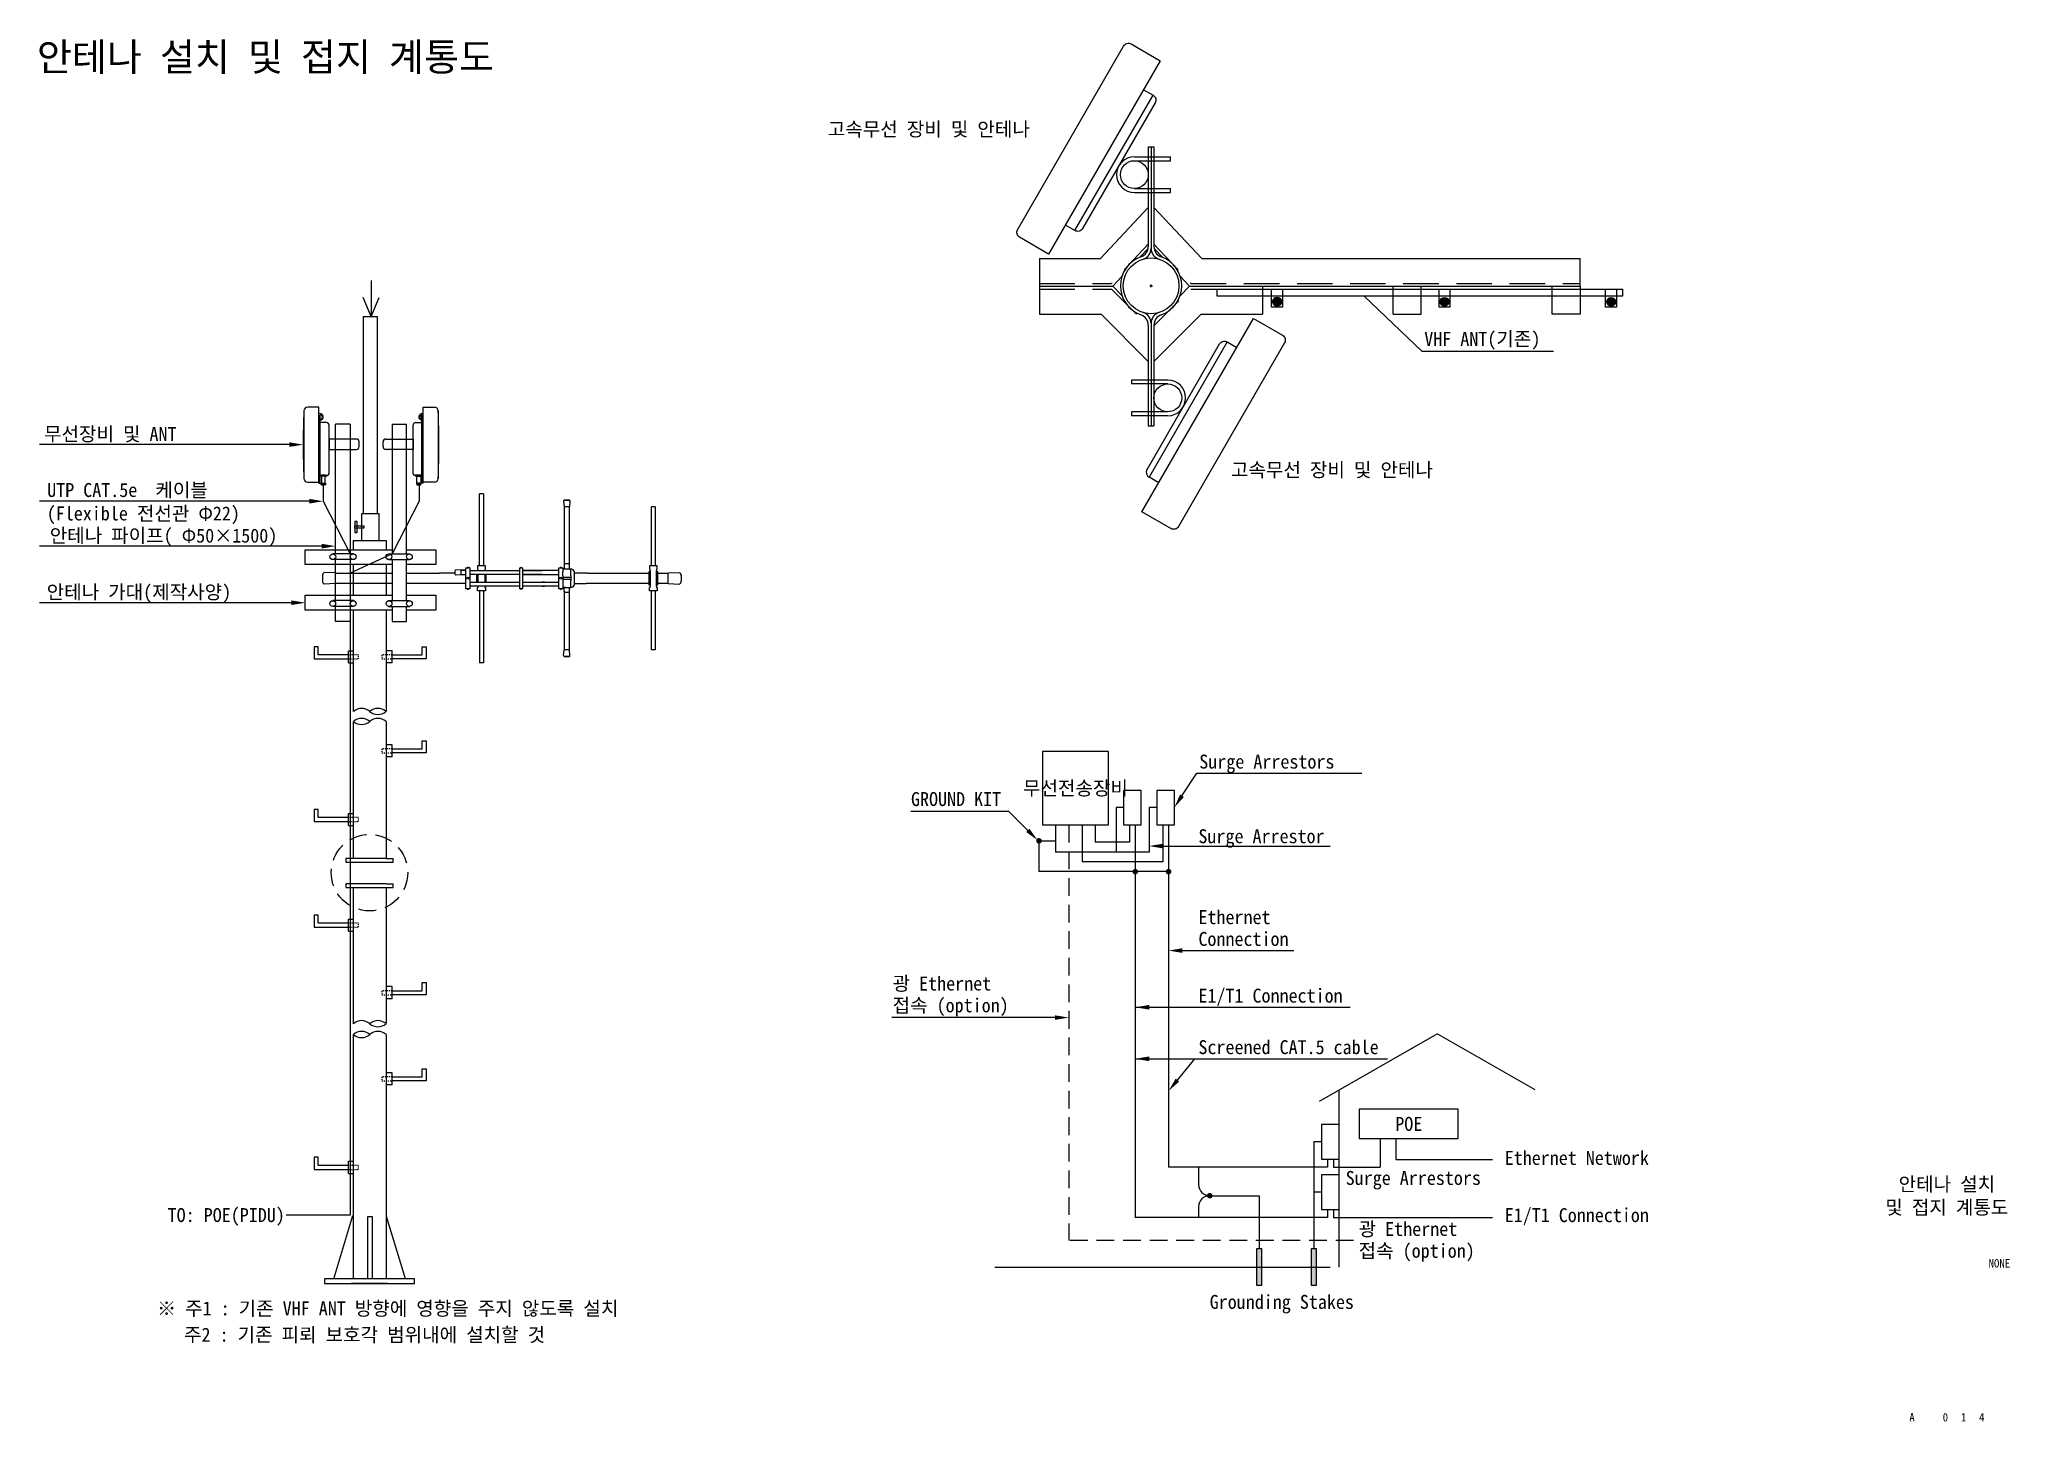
# Model space of a CAD drawing. Header units: millimetres. Extents: x 48 to 401, y 14 to 261.
import ezdxf
from ezdxf.enums import TextEntityAlignment as Align

# ---------------------------------------------------------------- set-up
doc = ezdxf.new("R2010")
doc.units = ezdxf.units.MM
doc.linetypes.add('HIDDEN', pattern=[9.525, 6.35, -3.175])
for name, color, linetype in [('cable', 1, 'Continuous'), ('dim', 7, 'Continuous'), ('LINE', 7, 'Continuous'), ('machine', 5, 'Continuous'), ('txt', 7, 'Continuous')]:
    doc.layers.add(name, color=color, linetype=linetype)
doc.styles.get("Standard").update_dxf_attribs({"font": ''})
doc.styles.add('style', font='')
doc.styles.add('style1', font='')
doc.styles.get('Standard').set_extended_font_data('GulimChe')
doc.styles.get('style').set_extended_font_data('GulimChe')
doc.styles.get('style1').set_extended_font_data('GulimChe')

msp = doc.modelspace()

# ---------------------------------------------------------------- hatches: boundary and pattern name
at = {"ltscale": 0.5}
for points in [[(270.52, 214.19, 1), (268.96, 214.19, 1)], [(300.54, 214.18, 1), (298.98, 214.18, 1)], [(330.4, 214.17, 1), (328.84, 214.17, 1)]]:
    msp.add_hatch(color=5, dxfattribs=at).paths.add_polyline_path(points)

# ---------------------------------------------------------------- linework, layer by layer
for p, q in [((246.66, 241.95), (246.66, 224.1)), ((247.16, 241.95), (247.16, 223.74)), ((247.66, 241.95), (247.66, 224.1)), ((244.16, 240.15), (250.66, 240.15)), ((244.16, 239.45), (250.66, 239.45)), ((250.66, 239.45), (250.66, 240.15)), ((244.16, 234.45), (250.66, 234.45)), ((244.16, 233.75), (250.66, 233.75)), ((250.66, 233.75), (250.66, 234.45)), ((295.69, 205.32), (285.38, 215.15)), ((290.56, 211.95), (295.56, 211.95)), ((246.66, 209.96), (246.66, 191.95)), ((247.16, 210.32), (247.16, 191.95)), ((247.66, 209.96), (247.66, 191.95)), ((250.16, 200.15), (243.66, 200.15)), ((243.66, 200.15), (243.66, 199.45)), ((250.16, 199.45), (243.66, 199.45)), ((250.16, 194.45), (243.66, 194.45)), ((243.66, 194.45), (243.66, 193.75)), ((250.16, 193.75), (243.66, 193.75)), ((246.66, 191.95), (247.66, 191.95))]:
    msp.add_line(p, q, dxfattribs=at)
for p, q in [((246.66, 241.95), (247.66, 241.95)), ((246.66, 231.07), (238.11, 221.95)), ((247.66, 231.08), (256.23, 221.95)), ((246.62, 223.73), (245.14, 222.15)), ((247.69, 223.73), (249.18, 222.15)), ((227.16, 221.95), (238.11, 221.95)), ((227.16, 221.95), (227.16, 211.95)), ((256.23, 221.95), (324.06, 221.95)), ((324.06, 216.95), (324.06, 221.95)), ((107.33, 217.97), (107.33, 211.56)), ((227.16, 216.95), (240.28, 216.95)), ((241.92, 218.7), (240.28, 216.95)), ((240.28, 216.95), (241.94, 215.28)), ((246.91, 217.03), (247.41, 217.03)), ((247.16, 216.78), (247.16, 217.28)), ((252.36, 215.25), (254.06, 216.95)), ((252.39, 218.73), (254.06, 216.95)), ((254.06, 216.95), (324.06, 216.95)), ((267.16, 216.95), (267.16, 211.95)), ((290.56, 211.95), (290.56, 216.95)), ((295.56, 211.95), (295.56, 216.95)), ((319.06, 211.95), (319.06, 216.95)), ((324.06, 216.95), (324.06, 211.95)), ((107.33, 211.56), (105.89, 214.93)), ((107.33, 211.56), (108.77, 214.93)), ((227.16, 211.95), (238.2, 211.95)), ((238.2, 211.95), (246.66, 203.47)), ((247.66, 203.49), (256.13, 211.95)), ((256.13, 211.95), (267.16, 211.95)), ((324.06, 211.95), (319.06, 211.95)), ((105.89, 211.56), (108.49, 211.56)), ((295.69, 205.32), (319.31, 205.32)), ((103.57, 192.26), (100.97, 192.26)), ((111.08, 192.26), (113.68, 192.26)), ((104.22, 169.02), (100.47, 169.02)), ((104.22, 167.96), (100.47, 167.96)), ((110.43, 169.02), (114.19, 169.02)), ((110.43, 167.96), (114.19, 167.96)), ((104.21, 160.63), (100.46, 160.63)), ((104.21, 159.57), (100.46, 159.57)), ((110.45, 160.63), (114.2, 160.63)), ((110.45, 159.57), (114.2, 159.57)), ((103.57, 156.87), (100.97, 156.87)), ((111.08, 156.87), (113.68, 156.87))]:
    msp.add_line(p, q)
at = {"linetype": 'HIDDEN'}
for p, q in [((246.66, 224.5), (240.06, 217.45)), ((247.66, 224.5), (254.28, 217.45)), ((227.16, 217.45), (240.06, 217.45)), ((227.16, 216.45), (240.07, 216.45)), ((240.07, 216.45), (246.66, 209.85)), ((247.66, 209.85), (254.27, 216.45)), ((254.27, 216.45), (267.16, 216.45)), ((254.28, 217.45), (324.06, 217.45)), ((247.16, 209.35), (247.16, 209.35))]:
    msp.add_line(p, q, dxfattribs=at)
at = {"color": 5}
for p, q in [((95.3, 194.63), (95.3, 182.51)), ((97.99, 195.3), (95.97, 195.3)), ((97.99, 181.65), (97.99, 195.3)), ((116.66, 181.65), (116.66, 195.3)), ((116.66, 195.3), (118.68, 195.3)), ((119.36, 194.63), (119.36, 182.51)), ((98.22, 194.08), (97.99, 194.08)), ((98.22, 181.65), (98.22, 193.86)), ((99.34, 192.54), (98.22, 192.54)), ((99.79, 183.34), (99.79, 192.09)), ((114.87, 183.34), (114.87, 192.09)), ((115.32, 192.54), (116.44, 192.54)), ((116.44, 194.08), (116.66, 194.08)), ((116.44, 181.65), (116.44, 193.86)), ((104.69, 189.57), (99.79, 189.57)), ((99.79, 189.57), (99.79, 187.72)), ((99.79, 187.72), (104.69, 187.72)), ((105.19, 188.22), (105.19, 189.07)), ((109.47, 188.22), (109.47, 189.07)), ((109.97, 189.57), (114.87, 189.57)), ((114.87, 187.72), (109.97, 187.72)), ((114.87, 189.57), (114.87, 187.72)), ((95.97, 181.84), (97.99, 181.84)), ((97.99, 181.65), (98.22, 181.65)), ((98.22, 183.12), (99.56, 183.12)), ((116.44, 183.12), (115.09, 183.12)), ((116.66, 181.65), (116.44, 181.65)), ((118.68, 181.84), (116.66, 181.84))]:
    msp.add_line(p, q, dxfattribs=at)
at = {"color": 1}
for p, q in [((98.73, 181.38), (98.73, 178.43)), ((115.92, 181.38), (115.92, 178.43)), ((98.73, 178.43), (103.57, 169.02)), ((115.92, 178.43), (111.08, 169.02)), ((103.57, 169.02), (103.57, 50.49)), ((111.08, 169.02), (103.57, 165.55)), ((103.57, 50.49), (92.1, 50.49))]:
    msp.add_line(p, q, dxfattribs=at)
at = {"color": 5, "ltscale": 0.5}
msp.add_line((248.53, 181.72), (246.79, 182.72), dxfattribs=at)
for points in [[(223.59, 225.73, -0.414214), (223.23, 227.09), (242.23, 260, -0.414214), (243.59, 260.37), (248.79, 257.37), (228.79, 222.73)], [(270.72, 208.17, -0.414214), (271.09, 206.8), (252.09, 173.89, -0.414214), (250.72, 173.53), (245.53, 176.53), (265.53, 211.17)]]:
    msp.add_lwpolyline(points, format="xyb", close=True, dxfattribs=at)
for points in [[(245.79, 252.17), (247.52, 251.17, -0.414214), (247.89, 249.81), (234.89, 227.29, -0.414214), (233.52, 226.92), (247.52, 251.17)], [(246.43, 184.09), (259.43, 206.61, -0.414214), (260.79, 206.97), (246.79, 182.72)]]:
    msp.add_lwpolyline(points, format="xyb", dxfattribs=at)
for points in [[(233.52, 226.92), (231.79, 227.92)], [(260.79, 206.97), (262.53, 205.97)]]:
    msp.add_lwpolyline(points, dxfattribs=at)
at = {"ltscale": 0.5}
for points in [[(259, 216.45), (331.69, 216.45), (331.69, 215.15), (259, 215.15)], [(268.76, 216.45), (270.71, 216.45), (270.71, 213.22), (268.76, 213.22)], [(298.78, 216.44), (300.72, 216.44), (300.72, 213.2), (298.78, 213.2)], [(328.64, 216.43), (330.58, 216.43), (330.58, 213.19), (328.64, 213.19)]]:
    msp.add_lwpolyline(points, close=True, dxfattribs=at)
at = {"color": 5}
for points in [[(99.39, 182.93), (98.22, 182.93), (98.22, 183.12), (99.39, 183.12)], [(99.15, 181.57), (98.39, 181.57), (98.39, 181.67), (99.15, 181.67)], [(99.15, 181.38), (98.39, 181.38), (98.39, 181.47), (99.15, 181.47)], [(115.27, 182.93), (116.44, 182.93), (116.44, 183.12), (115.27, 183.12)], [(115.51, 181.57), (116.27, 181.57), (116.27, 181.67), (115.51, 181.67)], [(115.51, 181.38), (116.27, 181.38), (116.27, 181.47), (115.51, 181.47)]]:
    msp.add_lwpolyline(points, close=True, dxfattribs=at)
for points in [[(99.11, 183.12), (98.43, 183.12)], [(98.43, 182.93), (98.43, 181.67)], [(98.43, 181.57), (98.43, 181.47)], [(98.43, 181.38), (99.11, 181.38)], [(99.11, 181.67), (99.11, 182.93)], [(99.11, 181.47), (99.11, 181.57)], [(115.54, 183.12), (116.23, 183.12)], [(115.54, 181.67), (115.54, 182.93)], [(115.54, 181.47), (115.54, 181.57)], [(116.23, 181.38), (115.54, 181.38)], [(116.23, 182.93), (116.23, 181.67)], [(116.23, 181.57), (116.23, 181.47)]]:
    msp.add_lwpolyline(points, dxfattribs=at)
for points in [[(111.08, 167.08), (95.53, 167.08), (95.53, 169.74), (111.08, 169.74)], [(113.68, 169.74), (118.91, 169.74), (118.91, 167.08), (113.68, 167.08)], [(111.08, 158.91), (95.53, 158.91), (95.53, 161.57), (111.08, 161.57)], [(113.68, 161.57), (118.91, 161.57), (118.91, 158.91), (113.68, 158.91)]]:
    msp.add_lwpolyline(points)
at = {"ltscale": 0.5}
for centre, radius in [((244.16, 236.95), 2.5), ((244.16, 236.95), 2.5), ((269.74, 214.19), 0.784), ((299.76, 214.18), 0.784), ((329.62, 214.17), 0.784), ((250.16, 196.95), 2.5)]:
    msp.add_circle(centre, radius, dxfattribs=at)
for centre, radius in [((247.16, 217.03), 5), ((100.47, 168.48), 0.518), ((104.12, 168.49), 0.518), ((110.53, 168.49), 0.518), ((114.19, 168.48), 0.518), ((100.46, 160.09), 0.518), ((104.11, 160.09), 0.518), ((110.55, 160.09), 0.518), ((114.2, 160.09), 0.518)]:
    msp.add_circle(centre, radius)
for centre, start, end in [((244.16, 236.95), 90, 270), ((244.16, 236.95), 90, 270), ((250.16, 196.95), 270, 90)]:
    msp.add_arc(centre, 3.2, start, end, dxfattribs=at)
for centre, radius, start, end in [((244.66, 224.1), 2, 289.4712, 0), ((245.16, 223.74), 2, 286.6015, 0), ((249.16, 223.74), 2, 180, 253.3985), ((249.66, 224.1), 2, 180, 250.5288), ((247.16, 217.03), 5.5, 109.4712, 250.5288), ((247.16, 217.03), 5.5, 289.4712, 70.5288), ((245.16, 210.32), 2, 0, 73.3985), ((249.16, 210.32), 2, 106.6015, 180), ((244.66, 209.96), 2, 0, 70.5288), ((249.66, 209.96), 2, 109.4712, 180)]:
    msp.add_arc(centre, radius, start, end)
at = {"color": 5}
for centre, radius, start, end in [((231.52, 188.57), 136.36, 177.4539, 182.5461), ((95.97, 194.63), 0.673, 90, 180), ((118.68, 194.63), 0.673, 0, 90), ((-16.87, 188.57), 136.36, 357.4539, 2.5461), ((98.24, 193.54), 0.54, 266.9065, 93.0935), ((98.22, 193.5), 0.369, 270, 90), ((99.34, 192.09), 0.449, 0, 90), ((115.32, 192.09), 0.449, 90, 180), ((116.41, 193.54), 0.54, 86.9065, 273.0935), ((116.44, 193.5), 0.369, 90, 270), ((104.69, 189.07), 0.5, 0, 90), ((104.69, 188.22), 0.5, 270, 0), ((109.97, 189.07), 0.5, 90, 180), ((109.97, 188.22), 0.5, 180, 270), ((95.97, 182.51), 0.673, 180, 270), ((99.56, 183.34), 0.224, 270, 0), ((115.09, 183.34), 0.224, 180, 270), ((118.68, 182.51), 0.673, 270, 0)]:
    msp.add_arc(centre, radius, start, end, dxfattribs=at)
at = {"color": 5, "ltscale": 0.5}
msp.add_arc((247.29, 183.59), 1, 150, 240, dxfattribs=at)
at = {"layer": 'cable'}
for p, q in [((230.04, 120.42), (230.04, 115.56)), ((234.78, 120.42), (234.78, 113.81)), ((237.16, 120.42), (237.16, 117.32)), ((242.24, 123.52), (240.88, 123.52)), ((240.88, 123.52), (240.88, 115.56)), ((243.28, 120.42), (243.28, 117.32)), ((244.33, 120.42), (244.33, 50.09)), ((248.2, 123.52), (246.79, 123.52)), ((246.79, 123.52), (246.79, 115.56)), ((249.24, 120.42), (249.24, 113.81)), ((250.29, 120.42), (250.29, 59.11)), ((227.06, 117.57), (230.04, 117.57)), ((227.06, 117.57), (227.06, 112.05)), ((243.28, 117.32), (237.16, 117.32)), ((246.79, 115.56), (230.04, 115.56)), ((249.24, 113.81), (234.78, 113.81)), ((250.29, 112.05), (227.06, 112.05)), ((276.33, 63.61), (276.33, 44.51)), ((277.74, 63.61), (276.33, 63.61)), ((288.2, 64.22), (288.2, 59.11)), ((291.01, 64.22), (291.01, 60.48)), ((278.79, 60.51), (278.79, 59.11)), ((279.84, 60.51), (279.84, 59.11)), ((291.01, 60.48), (308.34, 60.48)), ((278.79, 59.11), (250.29, 59.11)), ((255.68, 59.11), (255.68, 55.98)), ((279.84, 59.11), (288.2, 59.11)), ((257.68, 53.98), (266.56, 53.98)), ((266.56, 53.98), (266.56, 44.51)), ((277.74, 54.6), (276.33, 54.6)), ((278.79, 50.09), (244.33, 50.09)), ((255.68, 51.98), (255.68, 50.09)), ((278.79, 51.5), (278.79, 50.09)), ((279.84, 51.5), (279.84, 50.09)), ((279.84, 50.09), (308.34, 50.09))]:
    msp.add_line(p, q, dxfattribs=at)
at = {"layer": 'cable', "linetype": 'HIDDEN', "ltscale": 0.5}
for p in [(232.41, 120.42), (283.43, 45.97)]:
    msp.add_line(p, (232.41, 45.97), dxfattribs=at)
at = {"layer": 'cable', "const_width": 0.5}
for points in [[(244.08, 112.05, 1), (244.58, 112.05, 1)], [(250.04, 112.05, 1), (250.54, 112.05, 1)], [(257.43, 53.98, 1), (257.93, 53.98, 1)]]:
    msp.add_lwpolyline(points, format="xyb", close=True, dxfattribs=at)
at = {"layer": 'cable'}
for centre, start, end in [((257.68, 55.98), 180, 270), ((257.68, 51.98), 90, 180)]:
    msp.add_arc(centre, 2, start, end, dxfattribs=at)
at = {"layer": 'dim', "ltscale": 0.5}
for p, q in [((92.66, 188.57), (47.87, 188.57)), ((96.23, 178.43), (47.87, 178.43)), ((98.47, 170.38), (47.87, 170.38)), ((93.03, 160.24), (47.87, 160.24)), ((252.7, 125.66), (255.34, 129.7)), ((255.34, 129.7), (284.95, 129.7)), ((221.68, 122.84), (204.12, 122.84)), ((225.07, 119.45), (221.68, 122.84)), ((249.29, 116.64), (279.24, 116.64)), ((252.79, 97.91), (272.77, 97.91)), ((229.91, 85.9), (200.67, 85.9)), ((244.33, 87.75), (282.83, 87.75)), ((244.33, 78.51), (289.52, 78.51)), ((251.88, 74.69), (255.02, 78.51))]:
    msp.add_line(p, q, dxfattribs=at)
for points in [[(92.66, 188.99), (92.66, 188.16), (95.16, 188.57)], [(96.23, 178.85), (96.23, 178.01), (98.73, 178.43)], [(98.47, 170.79), (98.47, 169.96), (100.97, 170.38)], [(93.03, 160.66), (93.03, 159.83), (95.53, 160.24)], [(253.05, 125.43), (252.36, 125.88), (251.34, 123.56)], [(225.36, 119.74), (224.77, 119.15), (226.83, 117.67)], [(249.29, 116.22), (249.29, 117.05), (246.79, 116.64)], [(252.79, 97.49), (252.79, 98.32), (250.29, 97.91)], [(229.91, 86.31), (229.91, 85.48), (232.41, 85.9)], [(246.83, 87.33), (246.83, 88.16), (244.33, 87.75)], [(246.83, 78.09), (246.83, 78.93), (244.33, 78.51)], [(252.2, 74.43), (251.56, 74.95), (250.29, 72.76)]]:
    msp.add_solid(points, dxfattribs=at)
at = {"layer": 'LINE', "linetype": 'Continuous'}
for p, q in [((105.89, 211.56), (105.89, 176.17)), ((108.49, 176.17), (108.49, 211.56)), ((100.97, 169.02), (100.97, 192.26)), ((103.57, 192.26), (103.57, 169.02)), ((111.08, 192.26), (111.08, 169.02)), ((113.68, 169.02), (113.68, 192.26)), ((104.44, 174.82), (104.44, 174.02)), ((104.84, 174.82), (104.44, 174.82)), ((104.44, 174.02), (106.04, 174.02)), ((104.44, 173.62), (104.44, 174.02)), ((104.84, 173.62), (104.44, 173.62)), ((104.44, 173.62), (104.44, 172.82)), ((104.84, 172.82), (104.84, 174.82)), ((106.04, 173.62), (104.84, 173.62)), ((105.6, 176.17), (105.6, 171.42)), ((108.8, 176.17), (105.6, 176.17)), ((106.04, 174.02), (106.04, 173.62)), ((108.8, 171.42), (108.8, 176.17)), ((104.14, 171.42), (110.04, 171.42)), ((104.14, 171.37), (104.14, 169.74)), ((104.44, 172.82), (104.84, 172.82)), ((110.04, 171.37), (110.04, 169.74)), ((100.97, 160.63), (100.97, 167.96)), ((103.57, 167.96), (103.57, 160.63)), ((104.14, 167.08), (104.14, 161.57)), ((110.04, 167.08), (110.04, 161.57)), ((111.08, 167.96), (111.08, 160.63)), ((113.68, 160.63), (113.68, 167.96)), ((100.97, 156.87), (100.97, 159.57)), ((103.57, 159.57), (103.57, 156.87)), ((111.08, 159.57), (111.08, 156.87)), ((113.68, 156.87), (113.68, 159.57)), ((104.14, 158.91), (104.14, 140.72)), ((110.04, 158.91), (110.04, 140.77)), ((97.86, 152.36), (97.14, 152.36)), ((97.14, 152.36), (97.14, 150.2)), ((97.86, 150.92), (97.86, 152.36)), ((116.48, 150.92), (116.48, 152.36)), ((116.48, 152.36), (117.2, 152.36)), ((117.2, 152.36), (117.2, 150.2)), ((97.14, 150.2), (103.26, 150.2)), ((103.26, 150.92), (97.86, 150.92)), ((103.26, 149.48), (103.26, 151.64)), ((103.26, 151.64), (103.98, 151.64)), ((103.26, 150.2), (103.44, 150.2)), ((103.26, 149.48), (103.98, 149.48)), ((103.62, 150.92), (103.44, 150.92)), ((103.62, 150.2), (103.8, 150.2)), ((103.98, 150.92), (103.8, 150.92)), ((103.98, 151.64), (104.07, 151.64)), ((103.98, 150.2), (104.16, 150.2)), ((103.98, 149.48), (104.07, 149.48)), ((104.34, 150.92), (104.16, 150.92)), ((104.34, 150.2), (104.52, 150.2)), ((104.7, 150.92), (104.52, 150.92)), ((104.7, 150.2), (104.88, 150.2)), ((105.06, 150.92), (104.88, 150.92)), ((105.06, 150.56), (105.06, 150.74)), ((105.06, 150.2), (105.06, 150.38)), ((109.28, 150.92), (109.28, 150.74)), ((109.28, 150.56), (109.28, 150.38)), ((109.28, 150.2), (109.46, 150.2)), ((109.64, 150.92), (109.46, 150.92)), ((109.64, 150.2), (109.82, 150.2)), ((110, 150.92), (109.82, 150.92)), ((110, 150.2), (110.18, 150.2)), ((110.27, 151.64), (110.09, 151.64)), ((110.36, 150.92), (110.18, 150.92)), ((110.27, 149.48), (110.18, 149.48)), ((110.36, 151.64), (110.27, 151.64)), ((110.36, 149.48), (110.27, 149.48)), ((111.08, 151.64), (110.36, 151.64)), ((110.36, 150.2), (110.54, 150.2)), ((111.08, 149.48), (110.36, 149.48)), ((110.72, 150.92), (110.54, 150.92)), ((110.72, 150.2), (110.9, 150.2)), ((111.08, 150.92), (110.9, 150.92)), ((111.08, 149.48), (111.08, 151.64)), ((111.08, 150.92), (116.48, 150.92)), ((117.2, 150.2), (111.08, 150.2)), ((104.14, 138.97), (104.14, 114.42)), ((110.04, 138.97), (110.04, 114.42)), ((110.27, 134.79), (110.09, 134.79)), ((110.36, 134.79), (110.27, 134.79)), ((111.08, 134.79), (110.36, 134.79)), ((111.08, 132.63), (111.08, 134.79)), ((116.48, 135.51), (117.2, 135.51)), ((116.48, 134.07), (116.48, 135.51)), ((117.2, 135.51), (117.2, 133.35)), ((109.28, 134.07), (109.28, 133.89)), ((109.28, 133.71), (109.28, 133.53)), ((109.28, 133.35), (109.46, 133.35)), ((109.64, 134.07), (109.46, 134.07)), ((109.64, 133.35), (109.82, 133.35)), ((110, 134.07), (109.82, 134.07)), ((110, 133.35), (110.18, 133.35)), ((110.36, 134.07), (110.18, 134.07)), ((110.27, 132.63), (110.18, 132.63)), ((110.36, 132.63), (110.27, 132.63)), ((110.36, 133.35), (110.54, 133.35)), ((111.08, 132.63), (110.36, 132.63)), ((110.72, 134.07), (110.54, 134.07)), ((110.72, 133.35), (110.9, 133.35)), ((111.08, 134.07), (110.9, 134.07)), ((111.08, 134.07), (116.48, 134.07)), ((117.2, 133.35), (111.08, 133.35)), ((97.14, 123.21), (97.14, 121.05)), ((97.86, 123.21), (97.14, 123.21)), ((97.14, 121.05), (103.26, 121.05)), ((97.86, 121.77), (97.86, 123.21)), ((103.26, 121.77), (97.86, 121.77)), ((103.26, 122.49), (103.98, 122.49)), ((103.26, 120.33), (103.26, 122.49)), ((103.26, 121.05), (103.44, 121.05)), ((103.26, 120.33), (103.98, 120.33)), ((103.62, 121.77), (103.44, 121.77)), ((103.62, 121.05), (103.8, 121.05)), ((103.98, 121.77), (103.8, 121.77)), ((103.98, 122.49), (104.07, 122.49)), ((103.98, 121.05), (104.16, 121.05)), ((103.98, 120.33), (104.07, 120.33)), ((104.34, 121.77), (104.16, 121.77)), ((104.34, 121.05), (104.52, 121.05)), ((104.7, 121.77), (104.52, 121.77)), ((104.7, 121.05), (104.88, 121.05)), ((105.06, 121.77), (104.88, 121.77)), ((105.06, 121.41), (105.06, 121.59)), ((105.06, 121.05), (105.06, 121.23)), ((102.79, 114.42), (102.79, 113.77)), ((110.04, 114.42), (102.79, 114.42)), ((102.79, 113.77), (111.29, 113.77)), ((110.04, 114.42), (111.29, 114.42)), ((111.29, 113.77), (111.29, 114.42)), ((110.04, 109.87), (102.79, 109.87)), ((102.79, 109.87), (102.79, 109.22)), ((110.04, 109.87), (111.29, 109.87)), ((111.29, 109.22), (111.29, 109.87)), ((102.79, 109.22), (111.29, 109.22)), ((104.14, 109.22), (104.14, 84.77)), ((110.04, 109.22), (110.04, 84.82)), ((97.14, 104.26), (97.14, 102.1)), ((97.86, 104.26), (97.14, 104.26)), ((97.86, 102.82), (97.86, 104.26)), ((103.26, 102.82), (97.86, 102.82)), ((103.26, 103.54), (103.98, 103.54)), ((103.26, 101.38), (103.26, 103.54)), ((103.62, 102.82), (103.44, 102.82)), ((103.98, 102.82), (103.8, 102.82)), ((103.98, 103.54), (104.07, 103.54)), ((104.34, 102.82), (104.16, 102.82)), ((104.7, 102.82), (104.52, 102.82)), ((105.06, 102.82), (104.88, 102.82)), ((105.06, 102.46), (105.06, 102.64)), ((97.14, 102.1), (103.26, 102.1)), ((103.26, 102.1), (103.44, 102.1)), ((103.26, 101.38), (103.98, 101.38)), ((103.62, 102.1), (103.8, 102.1)), ((103.98, 102.1), (104.16, 102.1)), ((103.98, 101.38), (104.07, 101.38)), ((104.34, 102.1), (104.52, 102.1)), ((104.7, 102.1), (104.88, 102.1)), ((105.06, 102.1), (105.06, 102.28)), ((116.48, 92.16), (117.2, 92.16)), ((116.48, 90.72), (116.48, 92.16)), ((117.2, 92.16), (117.2, 90)), ((109.28, 90.72), (109.28, 90.54)), ((109.28, 90.36), (109.28, 90.18)), ((109.28, 90), (109.46, 90)), ((109.64, 90.72), (109.46, 90.72)), ((109.64, 90), (109.82, 90)), ((110, 90.72), (109.82, 90.72)), ((110, 90), (110.18, 90)), ((110.27, 91.44), (110.09, 91.44)), ((110.36, 90.72), (110.18, 90.72)), ((110.27, 89.28), (110.18, 89.28)), ((110.36, 91.44), (110.27, 91.44)), ((110.36, 89.28), (110.27, 89.28)), ((111.08, 91.44), (110.36, 91.44)), ((110.36, 90), (110.54, 90)), ((111.08, 89.28), (110.36, 89.28)), ((110.72, 90.72), (110.54, 90.72)), ((110.72, 90), (110.9, 90)), ((111.08, 90.72), (110.9, 90.72)), ((111.08, 89.28), (111.08, 91.44)), ((111.08, 90.72), (116.48, 90.72)), ((117.2, 90), (111.08, 90)), ((104.14, 82.87), (104.14, 39.17)), ((110.04, 82.87), (110.04, 39.07)), ((109.28, 75.27), (109.28, 75.09)), ((109.28, 74.91), (109.28, 74.73)), ((109.28, 74.55), (109.46, 74.55)), ((109.64, 75.27), (109.46, 75.27)), ((109.64, 74.55), (109.82, 74.55)), ((110, 75.27), (109.82, 75.27)), ((110, 74.55), (110.18, 74.55)), ((110.27, 75.99), (110.09, 75.99)), ((110.36, 75.27), (110.18, 75.27)), ((110.36, 75.99), (110.27, 75.99)), ((111.08, 75.99), (110.36, 75.99)), ((110.36, 74.55), (110.54, 74.55)), ((110.72, 75.27), (110.54, 75.27)), ((110.72, 74.55), (110.9, 74.55)), ((111.08, 75.27), (110.9, 75.27)), ((111.08, 73.83), (111.08, 75.99)), ((111.08, 75.27), (116.48, 75.27)), ((117.2, 74.55), (111.08, 74.55)), ((116.48, 75.27), (116.48, 76.71)), ((116.48, 76.71), (117.2, 76.71)), ((117.2, 76.71), (117.2, 74.55)), ((110.27, 73.83), (110.18, 73.83)), ((110.36, 73.83), (110.27, 73.83)), ((111.08, 73.83), (110.36, 73.83)), ((97.86, 60.86), (97.14, 60.86)), ((97.14, 60.86), (97.14, 58.7)), ((97.86, 59.42), (97.86, 60.86)), ((103.26, 57.98), (103.26, 60.14)), ((103.26, 60.14), (103.98, 60.14)), ((103.98, 60.14), (104.07, 60.14)), ((97.14, 58.7), (103.26, 58.7)), ((103.26, 59.42), (97.86, 59.42)), ((103.26, 58.7), (103.44, 58.7)), ((103.26, 57.98), (103.98, 57.98)), ((103.62, 59.42), (103.44, 59.42)), ((103.62, 58.7), (103.8, 58.7)), ((103.98, 59.42), (103.8, 59.42)), ((103.98, 58.7), (104.16, 58.7)), ((103.98, 57.98), (104.07, 57.98)), ((104.34, 59.42), (104.16, 59.42)), ((104.34, 58.7), (104.52, 58.7)), ((104.7, 59.42), (104.52, 59.42)), ((104.7, 58.7), (104.88, 58.7)), ((105.06, 59.42), (104.88, 59.42)), ((105.06, 59.06), (105.06, 59.24)), ((105.06, 58.7), (105.06, 58.88)), ((100.64, 39.07), (104.08, 50.44)), ((106.74, 50.27), (107.54, 50.27)), ((106.74, 48.27), (106.74, 50.27)), ((107.54, 50.27), (107.54, 48.27)), ((113.49, 39.07), (110.09, 50.27)), ((106.74, 39.47), (106.74, 48.27)), ((107.54, 48.27), (107.54, 39.07)), ((98.99, 39.07), (98.99, 38.27)), ((115.14, 39.07), (98.99, 39.07)), ((106.74, 39.07), (106.74, 39.47)), ((107.54, 39.07), (106.74, 39.07)), ((115.14, 38.27), (115.14, 39.07)), ((98.99, 38.27), (115.14, 38.27)), ((105.14, 38.27), (103.84, 38.27)), ((110.29, 38.27), (105.14, 38.27))]:
    msp.add_line(p, q, dxfattribs=at)
at = {"layer": 'LINE', "color": 7, "linetype": 'Continuous'}
for p, q in [((127.48, 179.78), (126.78, 179.78)), ((126.78, 166.83), (126.78, 179.78)), ((127.48, 179.78), (127.48, 166.83)), ((141.84, 178.47), (141.92, 177.45)), ((142.9, 177.45), (141.92, 177.45)), ((141.94, 178.61), (142.87, 178.61)), ((142.87, 178.61), (141.94, 178.61)), ((141.94, 177.45), (141.94, 166.83)), ((142.87, 166.83), (142.87, 177.45)), ((142.98, 178.47), (142.9, 177.45)), ((158.27, 177.45), (157.57, 177.45)), ((157.57, 166.84), (157.57, 177.45)), ((158.27, 177.45), (158.27, 166.84)), ((123.4, 166.1), (122.5, 166.13)), ((123.4, 166.07), (123.4, 166.1)), ((123.4, 166.07), (123.4, 165.37)), ((123.4, 166.07), (124.33, 166.07)), ((124.33, 166.07), (123.4, 166.07)), ((124.33, 165.32), (124.33, 166.48)), ((124.33, 166.48), (124.8, 166.48)), ((125.03, 166.48), (124.8, 166.48)), ((125.03, 166.48), (125.03, 162.75)), ((125.03, 166.02), (134.01, 166.02)), ((127.83, 166.83), (126.43, 166.83)), ((126.43, 166.83), (126.43, 166.25)), ((126.43, 166.25), (126.55, 166.25)), ((126.55, 166.02), (126.55, 166.25)), ((127.71, 166.25), (127.83, 166.25)), ((127.71, 166.25), (127.71, 166.02)), ((127.83, 166.25), (127.83, 166.83)), ((134.01, 166.48), (134.48, 166.48)), ((134.01, 162.75), (134.01, 166.48)), ((134.48, 166.48), (134.48, 163.22)), ((141.01, 166.02), (134.48, 166.02)), ((134.48, 166.02), (137.98, 166.02)), ((138.44, 166.02), (137.98, 166.02)), ((141.01, 166.48), (141.71, 166.48)), ((141.01, 162.75), (141.01, 166.48)), ((141.71, 166.48), (141.71, 166.25)), ((141.71, 166.25), (141.71, 165.78)), ((142.17, 166.25), (141.71, 166.25)), ((142.87, 167.18), (141.94, 167.18)), ((141.94, 166.95), (141.94, 166.25)), ((143.11, 166.25), (142.17, 166.25)), ((142.87, 166.25), (142.87, 166.95)), ((143.11, 165.08), (143.11, 166.25)), ((158.62, 166.83), (157.22, 166.83)), ((157.22, 166.83), (157.22, 166.25)), ((157.22, 166.25), (157.34, 166.25)), ((157.34, 166.02), (157.34, 166.25)), ((157.34, 166.02), (157.34, 165.55)), ((158.5, 166.25), (158.62, 166.25)), ((158.5, 166.25), (158.5, 166.02)), ((158.5, 165.55), (158.5, 166.02)), ((158.62, 166.25), (158.62, 166.83)), ((98.61, 165.09), (98.61, 164.16)), ((100.95, 165.57), (98.91, 165.65)), ((100.95, 163.66), (98.91, 163.58)), ((100.95, 165.55), (100.95, 165.57)), ((100.95, 165.55), (100.95, 165.57)), ((100.95, 165.55), (111.08, 165.55)), ((100.95, 163.68), (100.95, 165.55)), ((102.58, 163.68), (100.95, 163.68)), ((100.95, 163.68), (100.95, 163.66)), ((111.08, 163.68), (102.58, 163.68)), ((110.74, 163.68), (110.74, 163.67)), ((113.68, 165.55), (119.55, 165.55)), ((122.58, 163.68), (113.68, 163.68)), ((122.35, 165.55), (119.55, 165.55)), ((122.35, 165.9), (122.35, 165.53)), ((122.35, 165.43), (122.35, 165.55)), ((123.16, 163.68), (122.46, 163.68)), ((123.4, 165.23), (122.5, 165.2)), ((124.33, 163.68), (123.16, 163.68)), ((123.4, 165.37), (123.4, 165.26)), ((124.33, 165.26), (123.4, 165.26)), ((123.4, 165.26), (123.4, 165.23)), ((124.33, 163.92), (124.33, 165.32)), ((124.33, 162.75), (124.33, 163.92)), ((124.8, 162.75), (124.33, 162.75)), ((125.03, 162.75), (124.8, 162.75)), ((134.01, 165.32), (125.03, 165.32)), ((125.03, 163.92), (134.01, 163.92)), ((134.01, 163.22), (125.03, 163.22)), ((126.31, 163.92), (126.31, 165.32)), ((126.43, 162.98), (126.55, 162.98)), ((126.43, 162.4), (126.43, 162.98)), ((126.55, 163.92), (126.55, 165.32)), ((126.55, 162.98), (126.55, 163.22)), ((127.71, 165.32), (127.71, 163.92)), ((127.71, 163.22), (127.71, 162.98)), ((127.71, 162.98), (127.83, 162.98)), ((127.83, 162.98), (127.83, 162.4)), ((127.94, 163.92), (127.94, 165.32)), ((134.48, 162.75), (134.01, 162.75)), ((134.48, 165.32), (141.01, 165.32)), ((137.98, 165.32), (134.48, 165.32)), ((134.48, 163.92), (140.78, 163.92)), ((134.48, 163.92), (137.98, 163.92)), ((134.48, 163.22), (134.48, 162.75)), ((141.01, 163.22), (134.48, 163.22)), ((137.98, 163.22), (134.48, 163.22)), ((137.98, 165.32), (138.44, 165.32)), ((138.44, 163.92), (137.98, 163.92)), ((137.98, 163.22), (138.44, 163.22)), ((141.01, 163.92), (140.78, 163.92)), ((141.71, 162.75), (141.01, 162.75)), ((141.71, 165.08), (141.71, 165.78)), ((141.71, 165.08), (141.71, 164.15)), ((141.71, 164.85), (143.11, 164.85)), ((143.11, 164.38), (141.71, 164.38)), ((141.71, 164.15), (141.71, 163.22)), ((141.71, 163.68), (141.71, 163.45)), ((141.71, 163.22), (141.71, 162.98)), ((141.71, 162.98), (141.71, 162.75)), ((142.17, 162.98), (141.71, 162.98)), ((141.94, 162.98), (142.17, 162.98)), ((141.94, 162.28), (141.94, 162.98)), ((142.17, 162.98), (142.87, 162.98)), ((142.87, 162.98), (143.11, 162.98)), ((142.87, 162.28), (142.87, 162.98)), ((143.11, 165.08), (143.11, 164.15)), ((143.11, 162.98), (143.11, 164.15)), ((143.81, 163.45), (143.81, 165.78)), ((145.91, 165.55), (143.81, 165.55)), ((143.81, 163.68), (145.91, 163.68)), ((146.14, 165.55), (145.91, 165.55)), ((146.14, 163.68), (145.91, 163.68)), ((146.14, 165.55), (148.47, 165.55)), ((148.47, 163.68), (146.14, 163.68)), ((148.47, 165.55), (157.11, 165.55)), ((157.11, 163.68), (148.47, 163.68)), ((157.34, 165.78), (157.1, 165.78)), ((157.1, 165.78), (157.1, 163.45)), ((157.1, 163.45), (157.34, 163.45)), ((157.22, 162.98), (157.34, 162.98)), ((157.22, 162.4), (157.22, 162.98)), ((157.34, 165.55), (157.34, 163.68)), ((157.34, 163.68), (157.34, 163.22)), ((157.34, 162.98), (157.34, 163.22)), ((158.74, 165.78), (158.5, 165.78)), ((158.5, 163.68), (158.5, 165.55)), ((158.5, 163.22), (158.5, 163.68)), ((158.5, 163.45), (158.74, 163.45)), ((158.5, 163.22), (158.5, 162.98)), ((158.5, 162.98), (158.62, 162.98)), ((158.62, 162.98), (158.62, 162.4)), ((158.74, 163.45), (158.74, 165.78)), ((158.75, 165.55), (160.6, 165.55)), ((160.6, 163.68), (158.75, 163.68)), ((160.6, 165.57), (162.64, 165.65)), ((160.6, 165.55), (160.6, 165.57)), ((160.6, 165.55), (160.6, 165.57)), ((160.6, 163.68), (160.6, 165.55)), ((160.6, 163.68), (160.6, 163.66)), ((160.6, 163.66), (162.64, 163.58)), ((162.94, 165.09), (162.94, 164.16)), ((127.83, 162.4), (126.43, 162.4)), ((126.78, 162.4), (126.78, 149.45)), ((127.48, 162.4), (127.48, 149.45)), ((141.94, 162.4), (141.94, 151.79)), ((142.87, 162.05), (141.94, 162.05)), ((142.87, 151.79), (142.87, 162.4)), ((158.62, 162.4), (157.22, 162.4)), ((157.57, 151.79), (157.57, 162.4)), ((158.27, 162.4), (158.27, 151.79)), ((127.48, 149.45), (126.78, 149.45)), ((141.84, 150.77), (141.92, 151.79)), ((142.9, 151.79), (141.92, 151.79)), ((141.94, 150.62), (142.87, 150.62)), ((142.87, 150.62), (141.94, 150.62)), ((142.98, 150.77), (142.9, 151.79)), ((158.27, 151.79), (157.57, 151.79))]:
    msp.add_line(p, q, dxfattribs=at)
at = {"layer": 'LINE'}
for p, q in [((277.37, 70.91), (298.46, 83)), ((316.03, 72.93), (298.46, 83)), ((280.88, 41.2), (280.88, 72.93))]:
    msp.add_line(p, q, dxfattribs=at)
at = {"layer": 'LINE', "color": 8}
msp.add_line((219.15, 41.2), (279.24, 41.2), dxfattribs=at)
at = {"layer": 'LINE'}
for points in [[(266.14, 44.51), (266.98, 44.51), (266.98, 37.88), (266.14, 37.88)], [(275.91, 44.51), (276.76, 44.51), (276.76, 37.88), (275.91, 37.88)]]:
    msp.add_lwpolyline(points, close=True, dxfattribs=at)
at = {"layer": 'LINE', "color": 7, "linetype": 'Continuous'}
for centre in [(124.68, 164.62), (141.36, 164.62)]:
    msp.add_circle(centre, 0.175, dxfattribs=at)
at = {"layer": 'LINE', "linetype": 'HIDDEN', "ltscale": 0.5}
msp.add_circle((107.04, 111.87), 6.85, dxfattribs=at)
at = {"layer": 'LINE', "color": 7, "linetype": 'Continuous'}
for centre, radius, start, end in [((142, 178.46), 0.159, 109.9768, 178.6332), ((142.82, 178.46), 0.159, 1.3668, 70.0232), ((122.57, 165.92), 0.224, 110.6724, 183.2538), ((124.68, 166.48), 0.117, 0, 180), ((134.24, 166.48), 0.117, 0, 180), ((141.36, 166.48), 0.117, 0, 180), ((143.15, 165.55), 0.7, 19.3737, 93.2461), ((99.33, 165.08), 0.714, 126.2916, 179.45), ((99.33, 164.16), 0.714, 180.55, 233.7084), ((122.57, 165.41), 0.224, 176.7462, 249.3276), ((124.68, 162.75), 0.117, 180, 0), ((134.24, 162.75), 0.117, 180, 0), ((141.36, 162.75), 0.117, 180, 0), ((143.15, 163.68), 0.7, 266.7539, 340.6263), ((162.22, 165.08), 0.714, 0.55, 53.7084), ((162.22, 164.16), 0.714, 306.2916, 359.45), ((142, 150.77), 0.159, 181.3668, 250.0232), ((142.82, 150.77), 0.159, 289.9768, 358.6332)]:
    msp.add_arc(centre, radius, start, end, dxfattribs=at)
at = {"layer": 'LINE', "linetype": 'Continuous'}
for centre, radius, start, end in [((105.65, 139.14), 2.17, 48.3665, 131.6335), ((108.53, 139.14), 2.17, 48.3665, 131.6335), ((105.62, 137.23), 2.28, 49.7636, 130.2364), ((105.62, 140.68), 2.26, 229.3987, 310.6013), ((108.53, 142.38), 2.17, 228.3665, 311.6335), ((108.56, 137.23), 2.28, 49.7636, 130.2364), ((105.62, 83.12), 2.23, 49.0174, 130.9826), ((108.55, 83.12), 2.23, 49.0174, 130.9826), ((108.55, 86.49), 2.23, 229.0174, 310.9826), ((105.62, 81.13), 2.28, 49.7636, 130.2364), ((105.62, 84.58), 2.26, 229.3987, 310.6013), ((108.56, 81.13), 2.28, 49.7636, 130.2364)]:
    msp.add_arc(centre, radius, start, end, dxfattribs=at)
at = {"layer": 'LINE', "ltscale": 0.5}
for points in [[(266.14, 37.88), (266.98, 37.88), (266.14, 44.51), (266.98, 44.51)], [(275.91, 37.88), (276.76, 37.88), (275.91, 44.51), (276.76, 44.51)]]:
    msp.add_solid(points, dxfattribs=at)
at = {"layer": 'machine'}
for points in [[(227.67, 120.42), (239.53, 120.42), (239.53, 133.61), (227.67, 133.61)], [(242.24, 120.42), (245.38, 120.42), (245.38, 126.62), (242.24, 126.62)], [(248.2, 120.42), (251.34, 120.42), (251.34, 126.62), (248.2, 126.62)], [(284.49, 64.22), (302.22, 64.22), (302.22, 69.47), (284.49, 69.47)], [(277.74, 60.51), (280.88, 60.51), (280.88, 66.71), (277.74, 66.71)], [(277.74, 51.5), (280.88, 51.5), (280.88, 57.7), (277.74, 57.7)]]:
    msp.add_lwpolyline(points, close=True, dxfattribs=at)
at = {"layer": 'machine', "ltscale": 0.5, "const_width": 0.5}
msp.add_lwpolyline([(226.81, 117.57, 1), (227.31, 117.57, 1)], format="xyb", close=True, dxfattribs=at)

# ---------------------------------------------------------------- texts
for s, p in [('고속무선 장비 및 안테나', (207.31, 243.86)), ('VHF ANT(기존)', (306.54, 206.27)), ('무선장비 및 ANT', (60.57, 189.23)), ('고속무선 장비 및 안테나', (279.58, 182.8)), ('UTP CAT.5e  케이블', (63.66, 179.19)), ('(Flexible 전선관 Φ22)', (66.5, 174.99)), ('안테나 파이프( Φ50×1500)', (70.11, 171.02)), ('안테나 가대(제작사양)', (65.71, 160.91)), ('TO: POE(PIDU)', (81.36, 49.26)), ('※ 주1 : 기존 VHF ANT 방향에 영향을 주지 않도록 설치', (110.31, 32.53)), ('주2 : 기존 피뢰 보호각 범위내에 설치할 것', (106.16, 27.82))]:
    msp.add_text(s, height=2.5).set_placement(p, align=Align.CENTER)
at = {"style": 'style'}
for s, p in [('NONE', (399.24, 41.86)), ('A', (383.58, 14.28)), ('0', (389.56, 14.28)), ('1', (392.82, 14.28)), ('4', (396.09, 14.28))]:
    msp.add_text(s, height=1.5, dxfattribs=at).set_placement(p, align=Align.MIDDLE_CENTER)
at = {"insert": (389.82, 53.85), "char_height": 2.5, "width": 34.7927, "attachment_point": 5, "style": 'style'}
msp.add_mtext('안테나 설치\\P및 접지 계통도', dxfattribs=at)
at = {"layer": 'dim', "ltscale": 0.5}
for s, p in [('Surge Arrestors', (255.8, 130.52)), ('GROUND KIT', (204.12, 123.81)), ('Surge Arrestor', (255.65, 117.15)), ('Ethernet', (255.65, 102.65)), ('Connection', (255.65, 98.74)), ('광 Ethernet', (200.82, 90.75)), ('접속 (option)', (200.82, 86.84)), ('E1/T1 Connection', (255.65, 88.58)), ('Screened CAT.5 cable', (255.65, 79.35)), ('광 Ethernet', (284.37, 46.77)), ('접속 (option)', (284.37, 42.86))]:
    msp.add_text(s, height=2.5, dxfattribs=at).set_placement(p)
at = {"layer": 'dim', "ltscale": 0.5, "style": 'style1'}
for s, p in [('Ethernet Network', (310.55, 59.5)), ('Surge Arrestors', (282.05, 55.91)), ('E1/T1 Connection', (310.55, 49.25)), ('Grounding Stakes', (257.67, 33.7))]:
    msp.add_text(s, height=2.5, dxfattribs=at).set_placement(p)
at = {"layer": 'machine', "ltscale": 0.5}
msp.add_text('무선전송장비', height=2.5, dxfattribs=at).set_placement((233.6, 127.01), align=Align.MIDDLE_CENTER)
at = {"layer": 'machine', "style": 'style1'}
msp.add_text('POE', height=2.5, dxfattribs=at).set_placement((293.36, 66.85), align=Align.MIDDLE_CENTER)
at = {"layer": 'txt', "style": 'style1'}
msp.add_text('안테나 설치 및 접지 계통도', height=5, dxfattribs=at).set_placement((47.42, 255.54))

doc.saveas('drawing.dxf')
